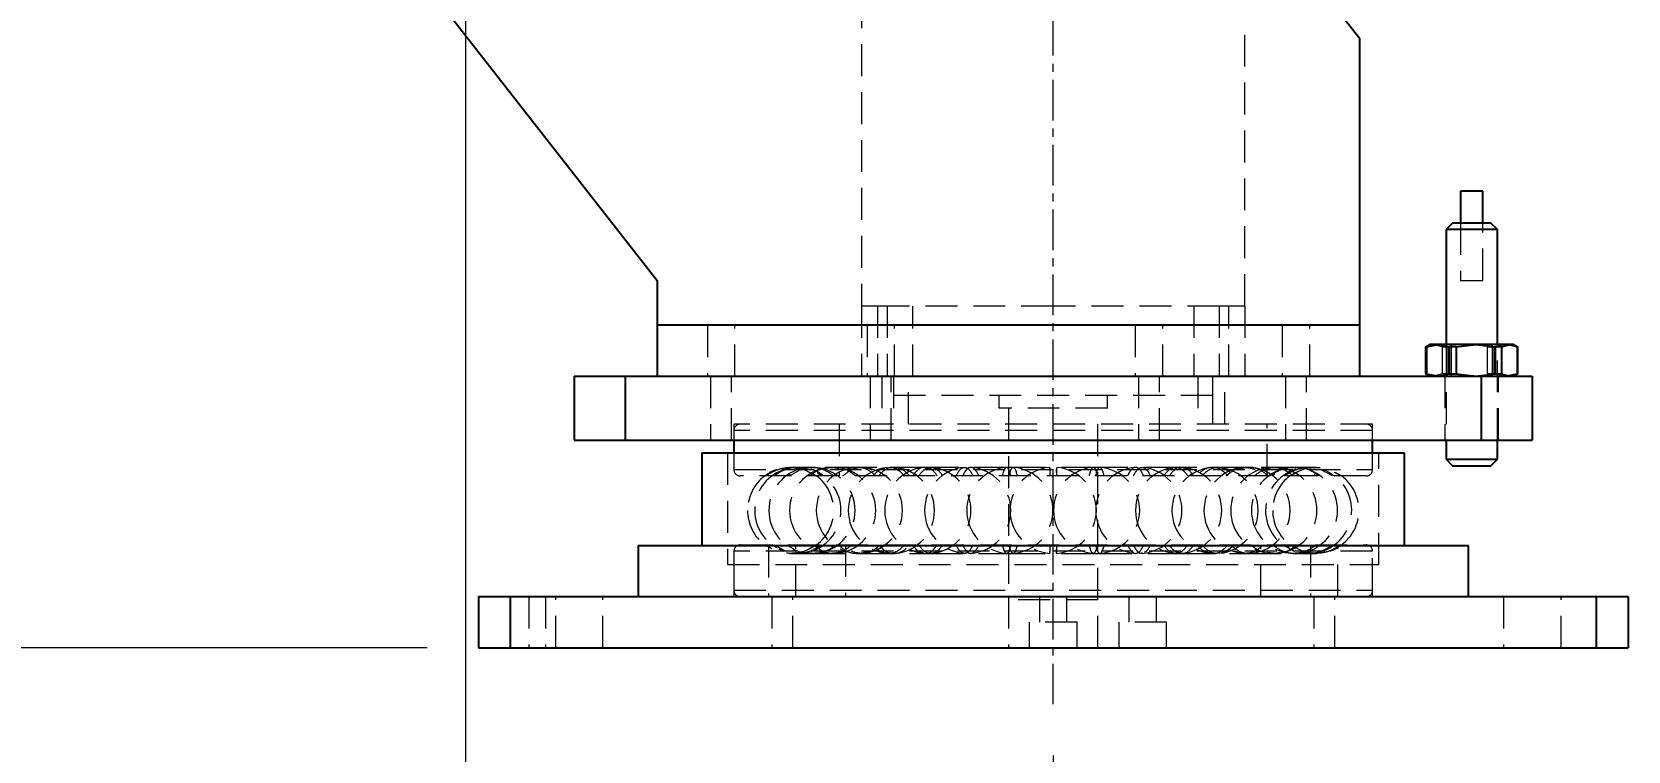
# Model space of a CAD drawing. Header units: millimetres. Extents: x -449 to 2916, y -1257 to 1632.
# Drawn here: x 1622.1 to 1872, y 678.6 to 791.3 of the extents above; entities that cross this region are included whole.
import ezdxf

# ---------------------------------------------------------------- set-up
doc = ezdxf.new("R2010")
doc.units = ezdxf.units.MM
doc.header["$PDSIZE"] = -1
doc.linetypes.add('CENTER', pattern=[10.16, 6.35, -1.27, 1.27, -1.27])
doc.linetypes.add('HIDDEN', pattern=[0.075, 0.05, -0.025])
doc.layers.add('细线层', color=252, linetype='Continuous', lineweight=13)
doc.styles.add('wf', font='')
doc.styles.get('wf').set_extended_font_data('Microsoft YaHei')
doc.dimstyles.new('wf8', dxfattribs={"dimscale": 8, "dimtxt": 4, "dimasz": 3.2, "dimexe": 2, "dimexo": 1, "dimgap": 0.8, "dimtad": 1, "dimdec": 1, "dimdsep": 46, "dimtxsty": 'wf', "dimcen": 0, "dimclrd": 6, "dimclre": 6, "dimadec": 0, "dimazin": 0, "dimtm": 1e-09, "dimtfac": 0.7, "dimtdec": 1, "dimtmove": 0, "dimatfit": 3, "dimfxl": 0, "dimtolj": 1, "dimlwd": 13, "dimlwe": 13, "dimarcsym": 0})

# ---------------------------------------------------------------- blocks, each defined once
blk = doc.blocks.new('*D346')
at = {"color": 6, "lineweight": 13}
for p, q in [((1682.03, 877.32), (1572.82, 877.32)), ((1588.82, 720.42), (1588.82, 851.72)), ((1684.03, 694.82), (1572.82, 694.82))]:
    blk.add_line(p, q, dxfattribs=at)
at = {"color": 6}
for points in [[(1593.08, 851.72), (1584.55, 851.72), (1588.82, 877.32)], [(1584.55, 720.42), (1593.08, 720.42), (1588.82, 694.82)]]:
    blk.add_solid(points, dxfattribs=at)
at = {"layer": 'Defpoints', "color": 0}
for p in [(1588.82, 877.32), (1690.03, 877.32), (1692.03, 694.82)]:
    blk.add_point(p, dxfattribs=at)
at = {"color": 0, "insert": (1565.79, 786.07), "char_height": 32, "attachment_point": 5, "rotation": 90, "style": 'wf'}
blk.add_mtext('\\A1;182.5', dxfattribs=at)
blk = doc.blocks.new('*D347')
at = {"color": 6, "lineweight": 13}
for p, q in [((1690.03, 869.32), (1690.03, 608.83)), ((1782.03, 677.95), (1782.03, 608.83)), ((1756.43, 624.83), (1715.63, 624.83))]:
    blk.add_line(p, q, dxfattribs=at)
at = {"color": 6}
for points in [[(1715.63, 629.1), (1715.63, 620.57), (1690.03, 624.83)], [(1756.43, 620.57), (1756.43, 629.1), (1782.03, 624.83)]]:
    blk.add_solid(points, dxfattribs=at)
at = {"layer": 'Defpoints', "color": 0}
for p in [(1690.03, 877.32), (1782.03, 685.95), (1690.03, 624.83)]:
    blk.add_point(p, dxfattribs=at)
at = {"color": 0, "insert": (1736.03, 647.77), "char_height": 32, "attachment_point": 5, "style": 'wf'}
blk.add_mtext('\\A1;92', dxfattribs=at)

msp = doc.modelspace()

# ---------------------------------------------------------------- linework, layer by layer
at = {"color": 1, "linetype": 'CENTER', "lineweight": 0}
msp.add_line((1782.029, 685.949), (1782.029, 910.21), dxfattribs=at)
for p, q in [((1830.029, 790.196), (1758.709, 881.481)), ((1645.709, 847.445), (1720.029, 752.32)), ((1830.029, 745.32), (1830.029, 790.196)), ((1845.811, 766.32), (1845.811, 761.32)), ((1845.819, 766.32), (1845.811, 766.32)), ((1849.311, 766.32), (1845.819, 766.32)), ((1849.311, 761.32), (1849.311, 766.32)), ((1844.561, 761.32), (1843.561, 760.32)), ((1843.561, 760.32), (1843.561, 742.32)), ((1851.561, 760.32), (1843.561, 760.32)), ((1844.575, 761.32), (1844.561, 761.32)), ((1850.561, 761.32), (1844.575, 761.32)), ((1851.561, 760.32), (1850.561, 761.32)), ((1851.561, 742.32), (1851.561, 760.32)), ((1720.029, 752.32), (1720.029, 745.32)), ((1720.029, 745.32), (1720.029, 737.32)), ((1830.029, 745.32), (1720.029, 745.32)), ((1830.029, 737.32), (1830.029, 745.32)), ((1841.061, 742.32), (1840.337, 741.902)), ((1840.486, 741.921), (1842.273, 742.32)), ((1842.273, 742.32), (1841.061, 742.32)), ((1842.273, 742.32), (1844.06, 741.921)), ((1848.191, 742.32), (1842.273, 742.32)), ((1845.131, 741.921), (1848.191, 742.32)), ((1848.191, 742.32), (1851.25, 741.921)), ((1853.478, 742.32), (1848.191, 742.32)), ((1852.207, 741.921), (1853.478, 742.32)), ((1853.478, 742.32), (1854.75, 741.921)), ((1854.061, 742.32), (1853.478, 742.32)), ((1854.785, 741.902), (1854.061, 742.32)), ((1840.486, 741.921), (1840.372, 741.921)), ((1840.372, 737.718), (1840.372, 741.921)), ((1840.486, 741.921), (1840.486, 737.718)), ((1845.131, 741.921), (1844.06, 741.921)), ((1844.06, 737.718), (1844.06, 741.921)), ((1845.131, 741.921), (1845.131, 737.718)), ((1851.25, 737.718), (1851.25, 741.921)), ((1852.207, 741.921), (1851.25, 741.921)), ((1852.207, 741.921), (1852.207, 737.718)), ((1854.75, 737.718), (1854.75, 741.921)), ((1707.029, 737.32), (1707.029, 727.32)), ((1707.029, 737.32), (1715.029, 737.32)), ((1715.029, 737.32), (1715.029, 727.32)), ((1715.029, 737.32), (1849.029, 737.32)), ((1840.337, 737.738), (1841.061, 737.32)), ((1840.372, 737.718), (1840.486, 737.718)), ((1840.486, 737.718), (1842.273, 737.32)), ((1842.273, 737.32), (1844.06, 737.718)), ((1844.06, 737.718), (1845.131, 737.718)), ((1845.131, 737.718), (1848.191, 737.32)), ((1848.191, 737.32), (1851.25, 737.718)), ((1849.029, 737.32), (1849.029, 727.32)), ((1849.029, 737.32), (1857.029, 737.32)), ((1851.25, 737.718), (1852.207, 737.718)), ((1852.207, 737.718), (1853.478, 737.32)), ((1853.478, 737.32), (1854.75, 737.718)), ((1854.061, 737.32), (1854.785, 737.738)), ((1857.029, 737.32), (1857.029, 727.32)), ((1707.029, 727.32), (1715.029, 727.32)), ((1715.029, 727.32), (1849.029, 727.32)), ((1732.029, 727.32), (1732.029, 725.32)), ((1832.029, 725.32), (1832.029, 727.32)), ((1843.561, 727.32), (1843.561, 724.32)), ((1849.029, 727.32), (1857.029, 727.32)), ((1851.561, 724.32), (1851.561, 727.32)), ((1727.029, 725.32), (1727.029, 710.82)), ((1727.029, 725.32), (1743.138, 725.32)), ((1743.138, 725.32), (1837.029, 725.32)), ((1837.029, 710.82), (1837.029, 725.32)), ((1843.561, 724.32), (1844.561, 723.32)), ((1843.561, 724.32), (1851.561, 724.32)), ((1844.561, 723.32), (1850.561, 723.32)), ((1850.561, 723.32), (1851.561, 724.32)), ((1717.029, 710.82), (1717.029, 702.82)), ((1717.029, 710.82), (1736.067, 710.82)), ((1736.067, 710.82), (1847.029, 710.82)), ((1847.029, 702.82), (1847.029, 710.82)), ((1692.029, 702.82), (1692.029, 694.82)), ((1692.029, 702.82), (1697.029, 702.82)), ((1697.029, 702.82), (1697.029, 694.82)), ((1697.029, 702.82), (1867.029, 702.82)), ((1867.029, 702.82), (1867.029, 694.82)), ((1867.029, 702.82), (1872.029, 702.82)), ((1872.029, 702.82), (1872.029, 694.82)), ((1692.029, 694.82), (1697.029, 694.82)), ((1697.029, 694.82), (1867.029, 694.82)), ((1867.029, 694.82), (1872.029, 694.82))]:
    msp.add_line(p, q)
at = {"layer": '细线层', "color": 252, "linetype": 'HIDDEN', "lineweight": 0, "ltscale": 100}
for p, q in [((1752.029, 804.32), (1752.029, 748.32)), ((1812.029, 748.32), (1812.029, 804.32)), ((1845.811, 761.32), (1845.811, 752.32)), ((1849.311, 752.32), (1849.311, 761.32)), ((1845.811, 752.32), (1849.311, 752.32)), ((1752.029, 748.32), (1752.029, 737.32)), ((1756.029, 748.32), (1752.029, 748.32)), ((1754.53, 748.32), (1754.53, 737.32)), ((1756.029, 748.32), (1756.029, 737.32)), ((1782.029, 748.32), (1756.029, 748.32)), ((1760.03, 737.32), (1760.03, 748.32)), ((1808.029, 748.32), (1782.029, 748.32)), ((1804.028, 748.32), (1804.028, 737.32)), ((1808.029, 748.32), (1808.029, 737.32)), ((1812.029, 748.32), (1808.029, 748.32)), ((1809.528, 737.32), (1809.528, 748.32)), ((1812.029, 748.32), (1812.029, 737.32)), ((1727.879, 745.32), (1727.879, 737.32)), ((1732.179, 737.32), (1732.179, 745.32)), ((1752.879, 745.32), (1752.879, 737.32)), ((1757.179, 737.32), (1757.179, 745.32)), ((1794.879, 745.32), (1794.879, 737.32)), ((1799.179, 737.32), (1799.179, 745.32)), ((1817.879, 745.32), (1817.879, 737.32)), ((1822.179, 737.32), (1822.179, 745.32)), ((1841.643, 742.32), (1840.372, 741.921)), ((1842.915, 741.921), (1841.643, 742.32)), ((1843.561, 742.32), (1843.561, 727.32)), ((1844.342, 742.32), (1844.342, 737.32)), ((1847.862, 742.198), (1846.931, 742.32)), ((1850.78, 737.32), (1850.78, 742.32)), ((1852.849, 742.32), (1851.062, 741.921)), ((1851.561, 727.32), (1851.561, 742.32)), ((1854.636, 741.921), (1852.849, 742.32)), ((1842.915, 741.921), (1843.872, 741.921)), ((1842.915, 741.921), (1842.915, 737.718)), ((1844.803, 742.042), (1843.872, 741.921)), ((1843.872, 737.718), (1843.872, 741.921)), ((1849.99, 741.921), (1849.99, 737.718)), ((1849.99, 741.921), (1851.062, 741.921)), ((1851.062, 737.718), (1851.062, 741.921)), ((1854.636, 741.921), (1854.75, 741.921)), ((1854.636, 741.921), (1854.636, 737.718)), ((1715.029, 737.32), (1715.029, 727.32)), ((1728.379, 737.32), (1728.379, 727.32)), ((1731.679, 727.32), (1731.679, 737.32)), ((1753.379, 737.32), (1753.379, 727.32)), ((1755.179, 737.32), (1755.179, 729.82)), ((1756.679, 727.32), (1756.679, 737.32)), ((1757.029, 737.32), (1757.029, 734.32)), ((1757.029, 737.32), (1757.029, 729.82)), ((1759.379, 729.82), (1759.379, 737.32)), ((1795.379, 737.32), (1795.379, 727.32)), ((1798.679, 727.32), (1798.679, 737.32)), ((1804.679, 737.32), (1804.679, 729.82)), ((1807.029, 734.32), (1807.029, 737.32)), ((1807.029, 729.82), (1807.029, 737.32)), ((1808.879, 729.82), (1808.879, 737.32)), ((1818.379, 737.32), (1818.379, 727.32)), ((1821.679, 727.32), (1821.679, 737.32)), ((1841.643, 737.32), (1840.372, 737.718)), ((1842.915, 737.718), (1841.643, 737.32)), ((1843.872, 737.718), (1842.915, 737.718)), ((1843.361, 737.32), (1843.361, 727.32)), ((1844.803, 737.597), (1843.872, 737.718)), ((1847.862, 737.441), (1846.931, 737.32)), ((1849.029, 737.32), (1849.029, 727.32)), ((1851.062, 737.718), (1849.99, 737.718)), ((1852.849, 737.32), (1851.062, 737.718)), ((1851.761, 727.32), (1851.761, 737.32)), ((1854.636, 737.718), (1852.849, 737.32)), ((1854.636, 737.718), (1854.75, 737.718)), ((1807.029, 734.32), (1757.029, 734.32)), ((1773.529, 734.32), (1773.529, 732.32)), ((1790.529, 732.32), (1773.529, 732.32)), ((1775.029, 732.32), (1775.029, 702.32)), ((1789.029, 702.32), (1789.029, 732.32)), ((1790.529, 732.32), (1790.529, 734.32)), ((1832.029, 729.82), (1732.029, 729.82)), ((1732.029, 729.82), (1732.029, 727.32)), ((1748.529, 729.82), (1748.529, 721.72)), ((1815.529, 721.72), (1815.529, 729.82)), ((1832.029, 727.32), (1832.029, 729.82)), ((1732.029, 728.82), (1732.029, 727.32)), ((1832.029, 728.82), (1732.029, 728.82)), ((1832.029, 727.32), (1832.029, 728.82)), ((1731.029, 725.32), (1731.029, 707.82)), ((1732.029, 725.32), (1732.029, 722.72)), ((1832.029, 722.72), (1832.029, 725.32)), ((1833.029, 707.82), (1833.029, 725.32)), ((1732.029, 722.72), (1832.029, 722.72)), ((1740.88, 723.05), (1740.779, 723.05)), ((1740.966, 723.05), (1740.88, 723.05)), ((1744.049, 723.05), (1740.966, 723.05)), ((1742.232, 722.832), (1741.028, 722.994)), ((1744.885, 721.72), (1743.032, 722.666)), ((1744.467, 723.05), (1744.049, 723.05)), ((1751.329, 723.05), (1744.467, 723.05)), ((1752.036, 723.05), (1751.329, 723.05)), ((1761.937, 723.05), (1752.036, 723.05)), ((1762.851, 723.05), (1761.937, 723.05)), ((1774.726, 723.05), (1762.851, 723.05)), ((1775.75, 723.05), (1774.726, 723.05)), ((1788.308, 723.05), (1775.75, 723.05)), ((1782.573, 721.72), (1782.56, 722.745)), ((1789.332, 723.05), (1788.308, 723.05)), ((1801.205, 723.05), (1789.332, 723.05)), ((1802.121, 723.05), (1801.205, 723.05)), ((1812.021, 723.05), (1802.121, 723.05)), ((1812.728, 723.05), (1812.021, 723.05)), ((1819.591, 723.05), (1812.728, 723.05)), ((1820.104, 722.238), (1819.173, 721.72)), ((1820.009, 723.05), (1819.591, 723.05)), ((1823.092, 723.05), (1820.009, 723.05)), ((1822.013, 722.996), (1821.72, 723.037)), ((1823.177, 723.05), (1823.092, 723.05)), ((1823.279, 723.05), (1823.177, 723.05)), ((1825.774, 721.72), (1823.853, 722.73)), ((1827.182, 721.72), (1826.091, 722.277)), ((1831.029, 721.72), (1733.029, 721.72)), ((1732.029, 709.92), (1732.029, 703.82)), ((1832.029, 709.92), (1732.029, 709.92)), ((1733.029, 710.92), (1831.029, 710.92)), ((1736.875, 710.92), (1737.966, 710.363)), ((1737.452, 710.82), (1737.452, 702.82)), ((1738.284, 710.92), (1740.205, 709.909)), ((1741.752, 702.82), (1741.752, 710.82)), ((1743.953, 710.402), (1744.885, 710.92)), ((1749.529, 710.92), (1749.529, 702.82)), ((1781.485, 710.92), (1781.497, 709.895)), ((1814.529, 702.82), (1814.529, 710.92)), ((1817.999, 710.92), (1819.828, 709.957)), ((1819.173, 710.92), (1821.025, 709.974)), ((1821.825, 709.808), (1823.03, 709.645)), ((1822.305, 710.82), (1822.305, 702.82)), ((1826.605, 702.82), (1826.605, 710.82)), ((1832.029, 703.82), (1832.029, 709.92)), ((1731.029, 707.82), (1745.966, 707.82)), ((1732.029, 707.82), (1732.029, 702.82)), ((1740.779, 709.59), (1740.88, 709.59)), ((1740.88, 709.59), (1740.966, 709.59)), ((1740.966, 709.59), (1744.049, 709.59)), ((1742.044, 709.643), (1742.338, 709.603)), ((1744.049, 709.59), (1744.466, 709.59)), ((1744.466, 709.59), (1751.33, 709.59)), ((1745.966, 707.82), (1833.029, 707.82)), ((1751.33, 709.59), (1752.036, 709.59)), ((1752.036, 709.59), (1761.936, 709.59)), ((1761.936, 709.59), (1762.852, 709.59)), ((1762.852, 709.59), (1774.725, 709.59)), ((1774.725, 709.59), (1775.75, 709.59)), ((1775.75, 709.59), (1788.308, 709.59)), ((1788.308, 709.59), (1789.331, 709.59)), ((1789.331, 709.59), (1801.206, 709.59)), ((1801.206, 709.59), (1802.12, 709.59)), ((1802.12, 709.59), (1812.021, 709.59)), ((1812.021, 709.59), (1812.728, 709.59)), ((1812.728, 709.59), (1819.591, 709.59)), ((1819.591, 709.59), (1820.009, 709.59)), ((1820.009, 709.59), (1823.092, 709.59)), ((1823.092, 709.59), (1823.177, 709.59)), ((1823.177, 709.59), (1823.279, 709.59)), ((1832.029, 702.82), (1832.029, 707.82)), ((1697.029, 702.82), (1697.029, 694.82)), ((1699.929, 702.82), (1699.929, 694.82)), ((1702.529, 702.82), (1702.529, 694.82)), ((1704.129, 694.82), (1704.129, 702.82)), ((1711.529, 694.82), (1711.529, 702.82)), ((1732.029, 703.82), (1832.029, 703.82)), ((1737.952, 702.82), (1737.952, 694.82)), ((1741.252, 694.82), (1741.252, 702.82)), ((1775.029, 702.82), (1775.029, 694.82)), ((1789.029, 702.32), (1775.029, 702.32)), ((1779.879, 702.82), (1779.879, 698.82)), ((1784.179, 698.82), (1784.179, 702.82)), ((1789.029, 694.82), (1789.029, 702.82)), ((1793.879, 702.82), (1793.879, 698.82)), ((1798.179, 698.82), (1798.179, 702.82)), ((1822.805, 702.82), (1822.805, 694.82)), ((1826.105, 694.82), (1826.105, 702.82)), ((1852.529, 702.82), (1852.529, 694.82)), ((1861.529, 694.82), (1861.529, 702.82)), ((1867.029, 702.82), (1867.029, 694.82)), ((1785.779, 698.82), (1778.279, 698.82)), ((1778.279, 698.82), (1778.279, 694.82)), ((1785.779, 694.82), (1785.779, 698.82)), ((1799.779, 698.82), (1792.279, 698.82)), ((1792.279, 698.82), (1792.279, 694.82)), ((1799.779, 694.82), (1799.779, 698.82))]:
    msp.add_line(p, q, dxfattribs=at)
for centre, radius, start, end in [((1733.029, 728.82), 1, 90, 180), ((1831.029, 728.82), 1, 0, 90), ((1733.029, 722.72), 1, 180, 270), ((1742.041, 716.32), 6.75, 110.94565, 180), ((1744.253, 716.32), 6.75, 101.37709, 180), ((1747.496, 716.32), 6.75, 98.47595, 180), ((1742.041, 716.32), 6.75, 287.80476, 72.29646), ((1751.68, 716.32), 6.75, 96.68186, 180), ((1744.253, 716.32), 6.75, 280.89659, 78.92722), ((1747.496, 716.32), 6.75, 278.12725, 81.85624), ((1756.693, 716.32), 6.75, 95.84746, 180), ((1751.68, 716.32), 6.75, 276.6183, 83.32731), ((1762.396, 716.32), 6.75, 95.03589, 180), ((1756.693, 716.32), 6.75, 275.61449, 84.33374), ((1768.635, 716.32), 6.75, 94.61354, 180), ((1762.396, 716.32), 6.75, 275.1063, 84.89625), ((1775.239, 716.32), 6.75, 94.46863, 180), ((1768.635, 716.32), 6.75, 274.62497, 85.27932), ((1782.029, 716.32), 6.75, 94.3926, 180), ((1775.239, 716.32), 6.75, 274.53699, 85.54035), ((1788.818, 716.32), 6.75, 94.43387, 180), ((1782.029, 716.32), 6.75, 274.45815, 85.56414), ((1795.423, 716.32), 6.75, 94.65308, 180), ((1788.818, 716.32), 6.75, 274.49269, 85.47446), ((1801.662, 716.32), 6.75, 94.89737, 180), ((1795.423, 716.32), 6.75, 274.76408, 85.38667), ((1807.365, 716.32), 6.75, 95.62581, 180), ((1801.662, 716.32), 6.75, 275.05354, 84.88085), ((1812.377, 716.32), 6.75, 96.75305, 180), ((1807.365, 716.32), 6.75, 275.7472, 84.22693), ((1816.562, 716.32), 6.75, 98.17802, 180), ((1819.804, 716.32), 6.75, 101.01852, 180), ((1812.377, 716.32), 6.75, 276.65122, 83.31424), ((1822.017, 716.32), 6.75, 107.23593, 180), ((1816.562, 716.32), 6.75, 278.30144, 81.59657), ((1823.279, 716.32), 6.73, 109.74288, 126.64227), ((1819.804, 716.32), 6.75, 281.35577, 78.65668), ((1823.279, 716.32), 6.73, 90, 105.31107), ((1822.017, 716.32), 6.75, 290.41818, 70.7565), ((1831.029, 722.72), 1, 270, 0), ((1740.92, 716.32), 6.75, 126.8699, 180), ((1740.92, 716.32), 6.75, 306.8699, 53.1301), ((1823.138, 716.32), 6.75, 126.8699, 180), ((1823.138, 716.32), 6.75, 306.8699, 53.1301), ((1740.92, 716.32), 6.75, 180, 233.1301), ((1742.041, 716.32), 6.75, 180, 251.17431), ((1744.253, 716.32), 6.75, 180, 258.7097), ((1747.496, 716.32), 6.75, 180, 261.64723), ((1751.68, 716.32), 6.75, 180, 263.32207), ((1756.693, 716.32), 6.75, 180, 264.28276), ((1762.396, 716.32), 6.75, 180, 264.8805), ((1768.635, 716.32), 6.75, 180, 265.39196), ((1775.239, 716.32), 6.75, 180, 265.47182), ((1782.029, 716.32), 6.75, 180, 265.56184), ((1788.818, 716.32), 6.75, 180, 265.54002), ((1795.423, 716.32), 6.75, 180, 265.2773), ((1801.662, 716.32), 6.75, 180, 264.94462), ((1807.365, 716.32), 6.75, 180, 264.33594), ((1812.377, 716.32), 6.75, 180, 263.38854), ((1816.562, 716.32), 6.75, 180, 261.87446), ((1819.804, 716.32), 6.75, 180, 258.87956), ((1822.017, 716.32), 6.75, 180, 251.02733), ((1823.138, 716.32), 6.75, 180, 233.1301), ((1733.029, 709.92), 1, 90, 180), ((1831.029, 709.92), 1, 0, 90), ((1733.029, 703.82), 1, 180, 270), ((1831.029, 703.82), 1, 270, 0)]:
    msp.add_arc(centre, radius, start, end, dxfattribs=at)
for points, knots in [([(1738.819, 722.667), (1738.69, 722.644), (1737.974, 722.515), (1737.37, 722.078), (1736.875, 721.72)], [0, 0, 0, 0, 0.1789436, 1, 1, 1, 1]), ([(1736.965, 721.72), (1737.614, 722.112), (1738.913, 722.897), (1741.206, 723.161), (1743.314, 722.763), (1744.46, 722.04), (1744.967, 721.72)], [0, 0, 0, 0, 0.2636302, 0.5272994, 0.7909705, 1, 1, 1, 1]), ([(1738.017, 721.72), (1738.65, 722.112), (1739.916, 722.897), (1742.151, 723.161), (1744.205, 722.763), (1745.323, 722.04), (1745.817, 721.72)], [0, 0, 0, 0, 0.2636302, 0.5272993, 0.7909707, 1, 1, 1, 1]), ([(1742.322, 722.993), (1742.196, 723.013), (1741.348, 723.15), (1739.886, 722.732), (1738.775, 722.03), (1738.284, 721.72)], [0, 0, 0, 0, 0.0888932, 0.5971105, 1, 1, 1, 1]), ([(1747.736, 721.72), (1747.137, 722.112), (1745.94, 722.897), (1743.826, 723.161), (1741.883, 722.763), (1740.827, 722.04), (1740.359, 721.72)], [0, 0, 0, 0, 0.2636319, 0.5273021, 0.7909738, 1, 1, 1, 1]), ([(1740.796, 721.72), (1741.392, 722.112), (1742.583, 722.897), (1744.685, 723.161), (1746.617, 722.763), (1747.668, 722.04), (1748.133, 721.72)], [0, 0, 0, 0, 0.2636304, 0.5272992, 0.7909706, 1, 1, 1, 1]), ([(1743.838, 721.72), (1744.386, 722.112), (1745.482, 722.897), (1747.417, 723.161), (1749.196, 722.763), (1750.163, 722.04), (1750.591, 721.72)], [0, 0, 0, 0, 0.2636301, 0.5272994, 0.7909706, 1, 1, 1, 1]), ([(1746.059, 721.72), (1745.446, 722.181), (1744.827, 722.646), (1744.098, 722.746), (1744.092, 722.747)], [0, 0, 0, 0, 0.9918628, 1, 1, 1, 1]), ([(1751.131, 721.72), (1750.587, 722.112), (1749.5, 722.897), (1747.581, 723.161), (1745.817, 722.763), (1744.858, 722.04), (1744.433, 721.72)], [0, 0, 0, 0, 0.2636316, 0.527302, 0.790974, 1, 1, 1, 1]), ([(1754.304, 721.72), (1753.821, 722.112), (1752.856, 722.897), (1751.152, 723.161), (1749.587, 722.763), (1748.736, 722.04), (1748.359, 721.72)], [0, 0, 0, 0, 0.2636317, 0.5273021, 0.7909739, 1, 1, 1, 1]), ([(1749.096, 721.72), (1749.573, 722.112), (1750.527, 722.897), (1752.211, 723.161), (1753.758, 722.763), (1754.6, 722.04), (1754.972, 721.72)], [0, 0, 0, 0, 0.2636303, 0.5272993, 0.7909706, 1, 1, 1, 1]), ([(1753.798, 721.72), (1754.198, 722.144), (1754.782, 722.764), (1755.469, 722.855), (1755.686, 722.884)], [0, 0, 0, 0, 0.68387105, 1, 1, 1, 1]), ([(1757.119, 723.01), (1757.066, 723.023), (1756.559, 723.148), (1755.665, 722.729), (1754.966, 722.029), (1754.657, 721.72)], [0, 0, 0, 0, 0.0609977, 0.5847753, 1, 1, 1, 1]), ([(1756.028, 722.958), (1756.162, 722.994), (1756.757, 723.155), (1757.747, 722.737), (1758.458, 722.032), (1758.772, 721.72)], [0, 0, 0, 0, 0.139704, 0.619575, 1, 1, 1, 1]), ([(1759.551, 721.72), (1759.155, 722.132), (1758.478, 722.838), (1757.682, 722.924), (1757.351, 722.959)], [0, 0, 0, 0, 0.58359551, 1, 1, 1, 1]), ([(1762.006, 722.996), (1761.946, 723.015), (1761.528, 723.15), (1760.804, 722.731), (1760.252, 722.03), (1760.007, 721.72)], [0, 0, 0, 0, 0.0847165, 0.595264, 1, 1, 1, 1]), ([(1760.964, 721.72), (1761.271, 722.112), (1761.885, 722.897), (1762.968, 723.161), (1763.963, 722.763), (1764.504, 722.04), (1764.743, 721.72)], [0, 0, 0, 0, 0.2636304, 0.5272995, 0.7909706, 1, 1, 1, 1]), ([(1763.875, 721.72), (1763.564, 722.141), (1763.09, 722.781), (1762.534, 722.871), (1762.343, 722.902)], [0, 0, 0, 0, 0.6572254, 1, 1, 1, 1]), ([(1766.817, 721.72), (1767.033, 722.112), (1767.464, 722.897), (1768.225, 723.161), (1768.924, 722.763), (1769.305, 722.04), (1769.474, 721.72)], [0, 0, 0, 0, 0.2636305, 0.5272992, 0.7909706, 1, 1, 1, 1]), ([(1770.407, 721.72), (1770.199, 722.112), (1769.784, 722.897), (1769.05, 723.161), (1768.376, 722.763), (1768.009, 722.04), (1767.846, 721.72)], [0, 0, 0, 0, 0.2636319, 0.5273021, 0.7909741, 1, 1, 1, 1]), ([(1775.414, 721.72), (1775.303, 722.112), (1775.08, 722.897), (1774.686, 723.161), (1774.325, 722.763), (1774.129, 722.04), (1774.042, 721.72)], [0, 0, 0, 0, 0.2636314, 0.5273019, 0.7909737, 1, 1, 1, 1]), ([(1775.115, 721.72), (1775.219, 722.112), (1775.425, 722.897), (1775.79, 723.161), (1776.125, 722.763), (1776.307, 722.04), (1776.387, 721.72)], [0, 0, 0, 0, 0.2636303, 0.5272993, 0.7909707, 1, 1, 1, 1]), ([(1781.508, 723.045), (1781.503, 722.952), (1781.495, 722.785), (1781.488, 722.046), (1781.485, 721.72)], [0, 0, 0, 0, 0.5578029, 1, 1, 1, 1]), ([(1781.536, 721.72), (1781.531, 722.125), (1781.523, 722.894), (1781.514, 722.976), (1781.51, 723.014)], [0, 0, 0, 0, 0.5272611, 1, 1, 1, 1]), ([(1782.548, 723.012), (1782.548, 723.024), (1782.542, 723.148), (1782.533, 722.728), (1782.525, 722.029), (1782.522, 721.72)], [0, 0, 0, 0, 0.0591581, 0.583957, 1, 1, 1, 1]), ([(1787.67, 721.72), (1787.773, 722.112), (1787.979, 722.897), (1788.344, 723.161), (1788.679, 722.763), (1788.862, 722.04), (1788.942, 721.72)], [0, 0, 0, 0, 0.2636317, 0.5273021, 0.7909742, 1, 1, 1, 1]), ([(1790.015, 721.72), (1789.904, 722.112), (1789.682, 722.897), (1789.289, 723.161), (1788.927, 722.763), (1788.73, 722.04), (1788.643, 721.72)], [0, 0, 0, 0, 0.2636303, 0.5272992, 0.7909708, 1, 1, 1, 1]), ([(1796.211, 721.72), (1796.003, 722.112), (1795.587, 722.897), (1794.853, 723.161), (1794.179, 722.763), (1793.813, 722.04), (1793.651, 721.72)], [0, 0, 0, 0, 0.2636304, 0.5272992, 0.7909706, 1, 1, 1, 1]), ([(1794.584, 721.72), (1794.8, 722.112), (1795.231, 722.897), (1795.993, 723.161), (1796.692, 722.763), (1797.072, 722.04), (1797.24, 721.72)], [0, 0, 0, 0, 0.2636315, 0.5273019, 0.7909738, 1, 1, 1, 1]), ([(1799.315, 721.72), (1799.621, 722.112), (1800.234, 722.897), (1801.317, 723.161), (1802.312, 722.763), (1802.854, 722.04), (1803.093, 721.72)], [0, 0, 0, 0, 0.2636316, 0.5273017, 0.790974, 1, 1, 1, 1]), ([(1802.055, 723.031), (1802.037, 723.036), (1801.661, 723.147), (1800.979, 722.724), (1800.427, 722.028), (1800.182, 721.72)], [0, 0, 0, 0, 0.0260911, 0.569335, 1, 1, 1, 1]), ([(1804.05, 721.72), (1803.737, 722.13), (1803.186, 722.853), (1802.538, 722.938), (1802.257, 722.974)], [0, 0, 0, 0, 0.5669139, 1, 1, 1, 1]), ([(1809.401, 721.72), (1809.004, 722.112), (1808.209, 722.897), (1806.806, 723.161), (1805.517, 722.763), (1804.817, 722.04), (1804.507, 721.72)], [0, 0, 0, 0, 0.2636303, 0.527299, 0.7909706, 1, 1, 1, 1]), ([(1805.285, 721.72), (1805.689, 722.112), (1806.497, 722.897), (1807.922, 723.161), (1809.232, 722.763), (1809.944, 722.04), (1810.259, 721.72)], [0, 0, 0, 0, 0.2636317, 0.5273019, 0.790974, 1, 1, 1, 1]), ([(1809.086, 721.72), (1809.563, 722.112), (1810.516, 722.897), (1812.2, 723.161), (1813.748, 722.763), (1814.589, 722.04), (1814.962, 721.72)], [0, 0, 0, 0, 0.2636316, 0.5273021, 0.7909739, 1, 1, 1, 1]), ([(1815.698, 721.72), (1815.216, 722.112), (1814.251, 722.897), (1812.548, 723.161), (1810.982, 722.763), (1810.131, 722.04), (1809.754, 721.72)], [0, 0, 0, 0, 0.2636304, 0.5272991, 0.7909706, 1, 1, 1, 1]), ([(1819.624, 721.72), (1819.081, 722.112), (1817.993, 722.897), (1816.074, 723.161), (1814.31, 722.763), (1813.351, 722.04), (1812.927, 721.72)], [0, 0, 0, 0, 0.2636303, 0.5272994, 0.7909705, 1, 1, 1, 1]), ([(1813.466, 721.72), (1814.015, 722.112), (1815.111, 722.897), (1817.046, 723.161), (1818.825, 722.763), (1819.792, 722.04), (1820.219, 721.72)], [0, 0, 0, 0, 0.2636316, 0.5273019, 0.7909742, 1, 1, 1, 1]), ([(1815.925, 721.72), (1816.52, 722.112), (1817.711, 722.897), (1819.813, 723.161), (1821.746, 722.763), (1822.797, 722.04), (1823.261, 721.72)], [0, 0, 0, 0, 0.2636316, 0.5273021, 0.790974, 1, 1, 1, 1]), ([(1823.698, 721.72), (1823.1, 722.112), (1821.902, 722.897), (1819.788, 723.161), (1817.845, 722.763), (1816.789, 722.04), (1816.321, 721.72)], [0, 0, 0, 0, 0.2636305, 0.5272993, 0.7909706, 1, 1, 1, 1]), ([(1820.037, 722.7), (1819.861, 722.668), (1819.112, 722.536), (1818.481, 722.074), (1817.999, 721.72)], [0, 0, 0, 0, 0.2351539, 1, 1, 1, 1]), ([(1818.241, 721.72), (1818.874, 722.112), (1820.14, 722.897), (1822.375, 723.161), (1824.43, 722.763), (1825.547, 722.04), (1826.041, 721.72)], [0, 0, 0, 0, 0.2636319, 0.5273022, 0.7909742, 1, 1, 1, 1]), ([(1819.091, 721.72), (1819.74, 722.112), (1821.039, 722.897), (1823.332, 723.161), (1825.44, 722.763), (1826.586, 722.04), (1827.093, 721.72)], [0, 0, 0, 0, 0.2636319, 0.527302, 0.7909738, 1, 1, 1, 1]), ([(1823.011, 723.036), (1822.988, 723.04), (1822.722, 723.079), (1822.462, 722.984), (1822.224, 722.897)], [0, 0, 0, 0, 0.0874399, 1, 1, 1, 1]), ([(1744.967, 710.92), (1744.317, 710.527), (1743.018, 709.742), (1740.725, 709.479), (1738.618, 709.876), (1737.472, 710.6), (1736.965, 710.92)], [0, 0, 0, 0, 0.2636319, 0.527302, 0.7909738, 1, 1, 1, 1]), ([(1745.817, 710.92), (1745.184, 710.527), (1743.917, 709.742), (1741.682, 709.479), (1739.628, 709.876), (1738.511, 710.6), (1738.017, 710.92)], [0, 0, 0, 0, 0.2636319, 0.5273022, 0.7909742, 1, 1, 1, 1]), ([(1740.359, 710.92), (1740.958, 710.527), (1742.155, 709.742), (1744.269, 709.479), (1746.212, 709.876), (1747.269, 710.6), (1747.736, 710.92)], [0, 0, 0, 0, 0.2636304, 0.5272992, 0.7909702, 1, 1, 1, 1]), ([(1748.133, 710.92), (1747.537, 710.527), (1746.346, 709.742), (1744.244, 709.479), (1742.312, 709.876), (1741.261, 710.6), (1740.796, 710.92)], [0, 0, 0, 0, 0.2636316, 0.5273021, 0.790974, 1, 1, 1, 1]), ([(1741.046, 709.603), (1741.07, 709.6), (1741.335, 709.56), (1741.596, 709.656), (1741.834, 709.743)], [0, 0, 0, 0, 0.0874401, 1, 1, 1, 1]), ([(1750.591, 710.92), (1750.043, 710.527), (1748.947, 709.742), (1747.011, 709.479), (1745.233, 709.876), (1744.266, 710.6), (1743.838, 710.92)], [0, 0, 0, 0, 0.2636316, 0.5273019, 0.7909742, 1, 1, 1, 1]), ([(1744.087, 709.954), (1744.241, 709.982), (1744.967, 710.112), (1745.577, 710.564), (1746.059, 710.92)], [0, 0, 0, 0, 0.21134088, 1, 1, 1, 1]), ([(1744.433, 710.92), (1744.977, 710.527), (1746.064, 709.742), (1747.984, 709.479), (1749.748, 709.876), (1750.707, 710.6), (1751.131, 710.92)], [0, 0, 0, 0, 0.2636302, 0.5272993, 0.7909701, 1, 1, 1, 1]), ([(1748.359, 710.92), (1748.841, 710.527), (1749.806, 709.742), (1751.51, 709.479), (1753.075, 709.876), (1753.927, 710.6), (1754.304, 710.92)], [0, 0, 0, 0, 0.2636303, 0.527299, 0.7909702, 1, 1, 1, 1]), ([(1754.972, 710.92), (1754.495, 710.527), (1753.541, 709.742), (1751.858, 709.479), (1750.31, 709.876), (1749.468, 710.6), (1749.096, 710.92)], [0, 0, 0, 0, 0.2636316, 0.5273021, 0.7909739, 1, 1, 1, 1]), ([(1758.772, 710.92), (1758.368, 710.527), (1757.561, 709.742), (1756.135, 709.479), (1754.825, 709.876), (1754.113, 710.6), (1753.798, 710.92)], [0, 0, 0, 0, 0.2636317, 0.5273019, 0.790974, 1, 1, 1, 1]), ([(1754.657, 710.92), (1755.054, 710.527), (1755.849, 709.742), (1757.252, 709.479), (1758.54, 709.876), (1759.241, 710.6), (1759.551, 710.92)], [0, 0, 0, 0, 0.2636303, 0.5272989, 0.7909702, 1, 1, 1, 1]), ([(1760.007, 710.92), (1760.32, 710.51), (1760.872, 709.786), (1761.521, 709.701), (1761.802, 709.664)], [0, 0, 0, 0, 0.566335, 1, 1, 1, 1]), ([(1764.743, 710.92), (1764.437, 710.527), (1763.823, 709.742), (1762.741, 709.479), (1761.745, 709.876), (1761.204, 710.6), (1760.964, 710.92)], [0, 0, 0, 0, 0.2636316, 0.5273017, 0.790974, 1, 1, 1, 1]), ([(1762.003, 709.608), (1762.02, 709.603), (1762.397, 709.493), (1763.078, 709.915), (1763.631, 710.612), (1763.875, 710.92)], [0, 0, 0, 0, 0.0260909, 0.5693343, 1, 1, 1, 1]), ([(1769.474, 710.92), (1769.258, 710.527), (1768.826, 709.742), (1768.065, 709.479), (1767.366, 709.876), (1766.985, 710.6), (1766.817, 710.92)], [0, 0, 0, 0, 0.2636315, 0.5273019, 0.7909738, 1, 1, 1, 1]), ([(1767.846, 710.92), (1768.054, 710.527), (1768.47, 709.742), (1769.204, 709.479), (1769.878, 709.876), (1770.245, 710.6), (1770.407, 710.92)], [0, 0, 0, 0, 0.2636303, 0.5272991, 0.7909702, 1, 1, 1, 1]), ([(1774.042, 710.92), (1774.153, 710.527), (1774.376, 709.742), (1774.769, 709.479), (1775.13, 709.876), (1775.327, 710.6), (1775.414, 710.92)], [0, 0, 0, 0, 0.2636303, 0.5272991, 0.7909704, 1, 1, 1, 1]), ([(1776.387, 710.92), (1776.284, 710.527), (1776.078, 709.742), (1775.714, 709.479), (1775.378, 709.876), (1775.196, 710.6), (1775.115, 710.92)], [0, 0, 0, 0, 0.2636317, 0.5273021, 0.7909742, 1, 1, 1, 1]), ([(1781.51, 709.627), (1781.51, 709.615), (1781.515, 709.491), (1781.525, 709.911), (1781.532, 710.61), (1781.536, 710.92)], [0, 0, 0, 0, 0.0584051, 0.5836234, 1, 1, 1, 1]), ([(1782.522, 710.92), (1782.526, 710.514), (1782.535, 709.746), (1782.544, 709.664), (1782.548, 709.626)], [0, 0, 0, 0, 0.5277578, 1, 1, 1, 1]), ([(1782.55, 709.594), (1782.554, 709.687), (1782.563, 709.854), (1782.57, 710.593), (1782.573, 710.92)], [0, 0, 0, 0, 0.5578029, 1, 1, 1, 1]), ([(1788.942, 710.92), (1788.839, 710.527), (1788.632, 709.742), (1788.267, 709.479), (1787.932, 709.876), (1787.751, 710.6), (1787.67, 710.92)], [0, 0, 0, 0, 0.2636302, 0.5272992, 0.7909703, 1, 1, 1, 1]), ([(1788.643, 710.92), (1788.755, 710.527), (1788.978, 709.742), (1789.371, 709.479), (1789.732, 709.876), (1789.929, 710.6), (1790.015, 710.92)], [0, 0, 0, 0, 0.2636314, 0.5273019, 0.7909737, 1, 1, 1, 1]), ([(1793.651, 710.92), (1793.858, 710.527), (1794.274, 709.742), (1795.007, 709.479), (1795.682, 709.876), (1796.049, 710.6), (1796.211, 710.92)], [0, 0, 0, 0, 0.2636319, 0.5273021, 0.7909741, 1, 1, 1, 1]), ([(1795.973, 709.65), (1795.927, 709.628), (1795.634, 709.489), (1795.132, 709.907), (1794.752, 710.609), (1794.584, 710.92)], [0, 0, 0, 0, 0.0944237, 0.5995514, 1, 1, 1, 1]), ([(1797.24, 710.92), (1797.027, 710.49), (1796.735, 709.9), (1796.391, 709.807), (1796.297, 709.782)], [0, 0, 0, 0, 0.7271803, 1, 1, 1, 1]), ([(1803.093, 710.92), (1802.787, 710.527), (1802.173, 709.742), (1801.09, 709.479), (1800.095, 709.876), (1799.554, 710.6), (1799.315, 710.92)], [0, 0, 0, 0, 0.2636303, 0.5272993, 0.7909702, 1, 1, 1, 1]), ([(1800.182, 710.92), (1800.494, 710.499), (1800.968, 709.858), (1801.524, 709.768), (1801.715, 709.738)], [0, 0, 0, 0, 0.6572254, 1, 1, 1, 1]), ([(1802.052, 709.644), (1802.111, 709.625), (1802.53, 709.489), (1803.254, 709.908), (1803.806, 710.609), (1804.05, 710.92)], [0, 0, 0, 0, 0.0847165, 0.595264, 1, 1, 1, 1]), ([(1804.507, 710.92), (1804.902, 710.508), (1805.58, 709.801), (1806.377, 709.715), (1806.709, 709.679)], [0, 0, 0, 0, 0.58293237, 1, 1, 1, 1]), ([(1808.026, 709.681), (1807.893, 709.645), (1807.299, 709.484), (1806.311, 709.902), (1805.6, 710.608), (1805.285, 710.92)], [0, 0, 0, 0, 0.1385963, 0.6190846, 1, 1, 1, 1]), ([(1806.939, 709.629), (1806.992, 709.616), (1807.499, 709.491), (1808.392, 709.911), (1809.092, 710.61), (1809.401, 710.92)], [0, 0, 0, 0, 0.0609975, 0.5847752, 1, 1, 1, 1]), ([(1810.259, 710.92), (1809.86, 710.496), (1809.274, 709.874), (1808.587, 709.784), (1808.368, 709.755)], [0, 0, 0, 0, 0.68261983, 1, 1, 1, 1]), ([(1814.962, 710.92), (1814.485, 710.527), (1813.531, 709.742), (1811.847, 709.479), (1810.299, 709.876), (1809.458, 710.6), (1809.086, 710.92)], [0, 0, 0, 0, 0.2636302, 0.5272992, 0.7909703, 1, 1, 1, 1]), ([(1809.754, 710.92), (1810.237, 710.527), (1811.202, 709.742), (1812.905, 709.479), (1814.471, 709.876), (1815.322, 710.6), (1815.698, 710.92)], [0, 0, 0, 0, 0.2636317, 0.5273021, 0.7909739, 1, 1, 1, 1]), ([(1812.927, 710.92), (1813.47, 710.527), (1814.557, 709.742), (1816.477, 709.479), (1818.241, 709.876), (1819.2, 710.6), (1819.624, 710.92)], [0, 0, 0, 0, 0.2636316, 0.527302, 0.790974, 1, 1, 1, 1]), ([(1820.219, 710.92), (1819.671, 710.527), (1818.575, 709.742), (1816.64, 709.479), (1814.862, 709.876), (1813.894, 710.6), (1813.466, 710.92)], [0, 0, 0, 0, 0.26363004, 0.52729924, 0.7909702, 1, 1, 1, 1]), ([(1823.261, 710.92), (1822.666, 710.527), (1821.475, 709.742), (1819.372, 709.479), (1817.44, 709.876), (1816.39, 710.6), (1815.925, 710.92)], [0, 0, 0, 0, 0.2636304, 0.5272991, 0.7909703, 1, 1, 1, 1]), ([(1816.321, 710.92), (1816.92, 710.527), (1818.118, 709.742), (1820.232, 709.479), (1822.175, 709.876), (1823.231, 710.6), (1823.698, 710.92)], [0, 0, 0, 0, 0.2636319, 0.5273021, 0.7909738, 1, 1, 1, 1]), ([(1826.041, 710.92), (1825.408, 710.527), (1824.142, 709.742), (1821.906, 709.479), (1819.852, 709.876), (1818.735, 710.6), (1818.241, 710.92)], [0, 0, 0, 0, 0.2636301, 0.5272992, 0.7909703, 1, 1, 1, 1]), ([(1827.093, 710.92), (1826.443, 710.527), (1825.144, 709.742), (1822.851, 709.479), (1820.744, 709.876), (1819.598, 710.6), (1819.091, 710.92)], [0, 0, 0, 0, 0.2636302, 0.5272993, 0.7909702, 1, 1, 1, 1]), ([(1821.736, 709.646), (1821.862, 709.626), (1822.71, 709.489), (1824.172, 709.908), (1825.282, 710.609), (1825.774, 710.92)], [0, 0, 0, 0, 0.088893, 0.5971104, 1, 1, 1, 1]), ([(1825.239, 709.972), (1825.367, 709.995), (1826.084, 710.124), (1826.687, 710.561), (1827.182, 710.92)], [0, 0, 0, 0, 0.1789436, 1, 1, 1, 1])]:
    msp.add_open_spline(points, degree=3, knots=knots, dxfattribs=at)

# ---------------------------------------------------------------- dimensions: what is measured, and where the dimension line sits
dim = msp.add_linear_dim(base=(1588.817, 877.32), p1=(1692.029, 694.82), p2=(1690.029, 877.32), angle=90, dimstyle='wf8', override={"dimtxsty": 'wf'})
dim.commit()
dim.dimension.update_dxf_attribs({"geometry": '*D346', "text_midpoint": (1565.787, 786.07)})
dim = msp.add_linear_dim(base=(1690.029, 624.835), p1=(1782.029, 685.949), p2=(1690.029, 877.32), dimstyle='wf8', override={"dimtxsty": 'wf'})
dim.commit()
dim.dimension.update_dxf_attribs({"geometry": '*D347', "text_midpoint": (1736.029, 647.772)})

doc.saveas('drawing.dxf')
